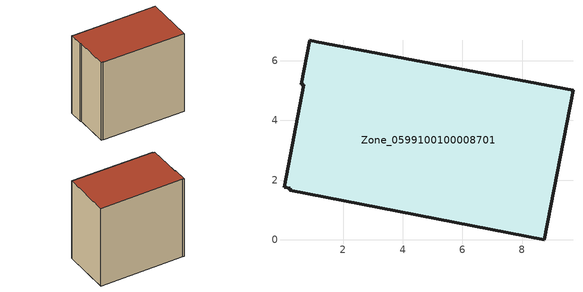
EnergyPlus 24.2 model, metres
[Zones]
Zone_0599100100008701
 floor ground (C_G): 1.09,6.64 9.71,5.01 8.74,0 0.21,1.65 0.23,1.73 0.01,1.77 0.68,5.19 0.58,5.21 0.87,6.69 z0
 wall outside (C_F): 0.87,6.69 0.58,5.21 0.68,5.19 0.01,1.77 0.23,1.73 0.21,1.65 8.74,0 9.71,5.01 1.09,6.64 0.87,6.69 z0:8.72
 roof outside (C_R): 9.71,5.01 1.09,6.64 0.87,6.69 0.58,5.21 0.68,5.19 0.01,1.77 0.23,1.73 0.21,1.65 8.74,0 z8.72
[BUILDING]
Pand.0599100100008701: North Axis=0; Terrain=City; Loads Convergence Tolerance Value=0.04; Temperature Convergence Tolerance Value=0.4; Solar Distribution=FullExterior; Maximum Number of Warmup Days=25; Minimum Number of Warmup Days=1
[Site:Location]
Rotterdam.The.Hague.AP_ZH_NLD Design_Conditions: Latitude=51.96; Longitude=4.45; Time Zone=1; Elevation=-4.5
[SITE:GROUNDTEMPERATURE:BUILDINGSURFACE]
18, 18, 18, 18, 18, 18, 18, 18, 18, 18, 18, 18
[MATERIAL] Thermal Absorptance=0.9; Solar Absorptance=0.7; Visible Absorptance=0.7
Name | Roughness | Thickness | Conductivity | Density | Specific Heat
G.TI.2015-2018 | MediumSmooth | 0.15 | 0.0428571 | 540 | 1210
F.TI.2015-2018 | Rough | 0.3 | 0.0666667 | 1920 | 840
R.TI.2015-2018 | MediumRough | 0.2 | 0.0333333 | 1500 | 1000
[CONSTRUCTION]
C_G: G.TI.2015-2018
C_F: F.TI.2015-2018
C_R: R.TI.2015-2018
[ZONE]
Zone_0599100100008701: Type=1; Multiplier=1; Ceiling Height=Autocalculate; Volume=Autocalculate; Floor Area=autocalculate; Part of Total Floor Area=Yes
[ZONEINFILTRATION:DESIGNFLOWRATE]
Infil_Zone_0599100100008701: Zone or ZoneList or Space or SpaceList=Zone_0599100100008701; Schedule=AlwaysOn; Design Flow Rate Calculation Method=Flow/Area; Flow Rate per Floor Area=0.0015; Constant Term Coefficient=1; Temperature Term Coefficient=0; Velocity Term Coefficient=0; Velocity Squared Term Coefficient=0
[HVACTEMPLATE:ZONE:IDEALLOADSAIRSYSTEM]
Zone_0599100100008701: Maximum Heating Supply Air Temperature=50; Minimum Cooling Supply Air Temperature=13; Maximum Heating Supply Air Humidity Ratio=0.0156; Minimum Cooling Supply Air Humidity Ratio=0.0077; Heating Limit=NoLimit; Cooling Limit=NoLimit; Dehumidification Control Type=ConstantSensibleHeatRatio; Cooling Sensible Heat Ratio=0.7; Dehumidification Setpoint=60; Humidification Control Type=None; Humidification Setpoint=30; Outdoor Air Method=None; Outdoor Air Flow Rate per Person=0.00944; Outdoor Air Flow Rate per Zone Floor Area=0; Outdoor Air Flow Rate per Zone=0; Demand Controlled Ventilation Type=None; Outdoor Air Economizer Type=NoEconomizer; Heat Recovery Type=None; Sensible Heat Recovery Effectiveness=0.7; Latent Heat Recovery Effectiveness=0.65
[ZONECONTROL:THERMOSTAT]
ThermostatControl_Zone_0599100100008701: Zone or ZoneList=Zone_0599100100008701; Control Type Schedule=DualSetpointControlType; Control 1=Thermostat_Zone_0599100100008701; Temperature Difference Between Cutout And Setpoint=0
[THERMOSTATSETPOINT:DUALSETPOINT]
Thermostat_Zone_0599100100008701: Heating Setpoint Temperature Schedule=HeatingSetpoint_Zone_0599100100008701; Cooling Setpoint Temperature Schedule=CoolingSetpoint_Zone_0599100100008701
[SCHEDULE:COMPACT]
HeatingSetpoint_Zone_0599100100008701: Through: 12/31, For: AllDays, Until: 24:00, 21
CoolingSetpoint_Zone_0599100100008701: Through: 12/31, For: AllDays, Until: 24:00, 24
DualSetpointControlType: Through: 12/31, For: AllDays, Until: 24:00, 4
AlwaysOn: Through: 12/31, For: AllDays, Until: 24:00, 1
